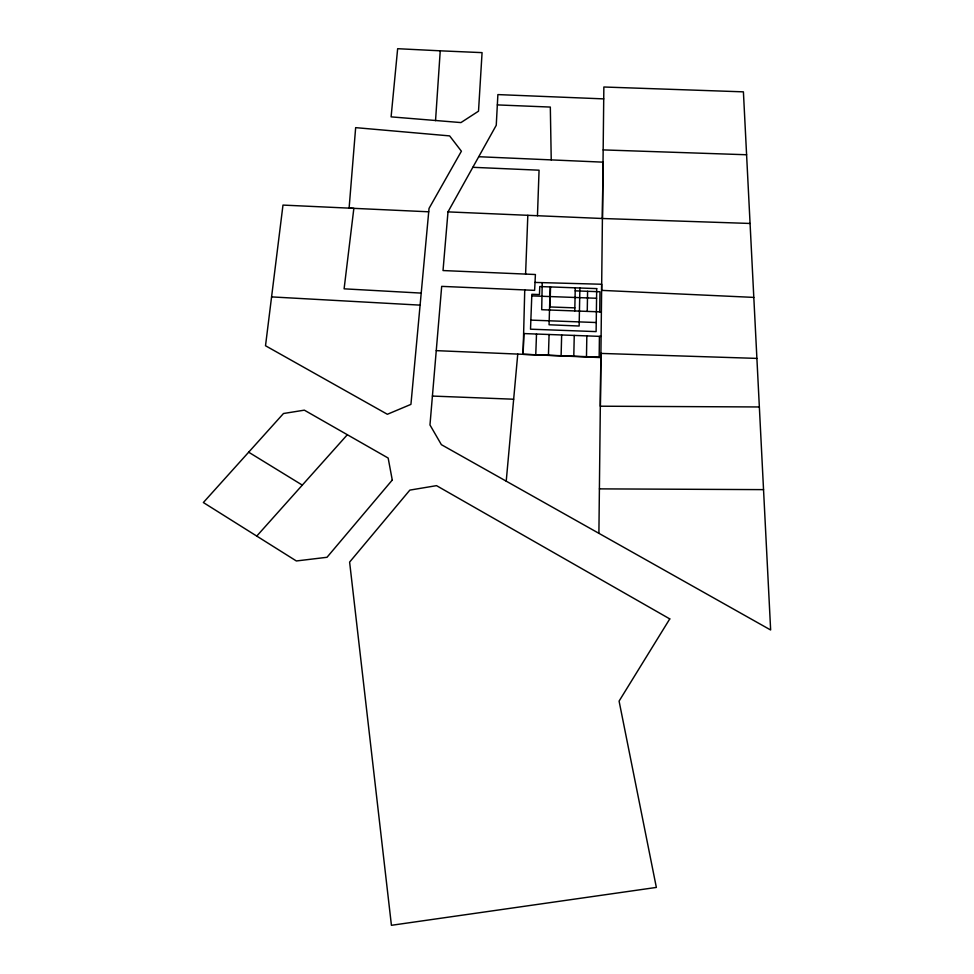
<?xml version="1.0" encoding="UTF-8"?>
<svg xmlns="http://www.w3.org/2000/svg" width="974" height="974" viewBox="0 0 974 974"><rect width="100%" height="100%" fill="white"/><g stroke="black" fill="none" stroke-linecap="round" stroke-linejoin="round"><path stroke-width="1.46" d="M598.9 533.362L601.688 284.25L535.018 282.436L534.616 290.362L441.685 286.368L429.972 424.956L441.38 444.668L770.641 629.983L743.406 91.848L603.856 87.003L601.615 290.374L753.791 297.399M750.041 223.46L602.419 218.505L603.04 162.159L478.733 156.717M599.424 336.359L599.168 357.141L523.087 354.317L524.743 289.935M599.728 311.85L599.972 291.762L575.208 290.849M586.482 356.667L586.835 335.896M587.249 311.388L587.59 291.299M542.226 282.63L541.702 309.72L601.372 311.911M579.895 288L579.14 326.022L549.056 324.768L550.225 286.916M573.796 356.192L574.246 335.433M574.77 310.937L575.269 287.829M561.109 355.729L561.657 334.971M548.435 355.254L549.08 334.508M550.553 286.928L549.933 306.944L574.843 307.869M537.465 215.729L539.06 170.194L472.828 167.309M535.761 354.779L536.504 334.033M525.595 274.096L527.823 215.315M523.087 354.317L523.927 333.571M535.018 282.436L535.408 274.51L443.024 270.553L447.991 211.882L496.253 125.281L497.884 94.588L603.734 98.885M435.536 120.642L440.236 50.818L482.069 52.633L478.514 111.182L460.946 122.578L391.098 116.868L397.648 48.7L440.236 50.818M506.224 481.18L517.754 354.086L600.836 357.58M428.706 211.796L349.106 208.132L355.656 127.643L449.635 135.897L461.396 151.214L429.035 208.412L410.931 404.38L387.372 414.279L265.512 345.746L282.984 205.088L353.854 208.351L344.102 288.828L421.194 293.101M256.746 536.09L347.341 434.721M759.343 406.962L600.337 406.207L600.885 353.416L756.908 358.395M599.412 488.875L763.555 489.63M603.174 149.911L746.62 154.756M531.78 295.889L596.563 298.263M530.867 320.117L596.234 322.528M523.622 333.558L601.08 336.42M432.407 396.065L513.663 399.218M497.337 104.912L550.322 107.067L551.235 159.894M447.991 211.882L602.419 218.505M436.255 350.64L517.754 354.086M271.588 296.9L420.086 305.13M248.662 452.192L302.305 485.113M596.697 288.608L596.112 331.61L530.513 329.188L531.841 294.282L539.474 294.562L539.766 286.539L596.697 288.608M669.771 618.904L619.087 701.11L656.354 887.424L391.426 925.3L349.617 562.095L409.847 490.105L436.522 485.649L669.771 618.904M392.266 480.048L327.008 557.286L296.352 560.963L203.359 502.535L283.483 413.512L304.351 410.164L388.163 458.048L392.266 480.048"/></g></svg>
